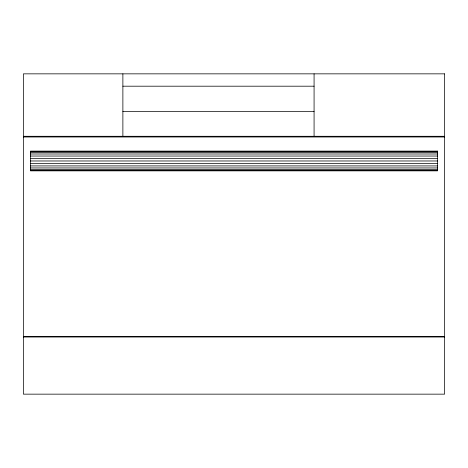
<?xml version="1.0" encoding="UTF-8"?>
<svg xmlns="http://www.w3.org/2000/svg" width="468" height="468" viewBox="0 0 468 468"><rect width="100%" height="100%" fill="white"/><g stroke="black" fill="none" stroke-linecap="round" stroke-linejoin="round"><path stroke-width="0.7" d="M122.879 86.194L314.075 86.194M122.879 111.589L314.075 111.589M23.4 136.282L444.6 136.282M23.4 136.989L444.6 136.989M30.455 151.439L437.545 151.439M30.455 152.422L437.545 152.422M30.455 153.995L437.545 153.995M30.455 156.037L437.545 156.037M30.455 158.424L437.545 158.424M30.455 160.98L437.545 160.98M30.455 163.537L437.545 163.537M30.455 165.918L437.545 165.918M30.455 167.959L437.545 167.959M30.455 169.533L437.545 169.533M30.455 170.516L437.545 170.516M23.4 336.656L444.6 336.656M23.4 337.007L444.6 337.007M314.075 73.845L314.075 136.282M122.879 73.845L122.879 136.282M444.6 73.845L23.4 73.845L23.4 394.155L444.6 394.155L444.6 73.845M437.545 151.1L30.455 151.1L30.455 170.855L437.545 170.855L437.545 151.1"/></g></svg>
